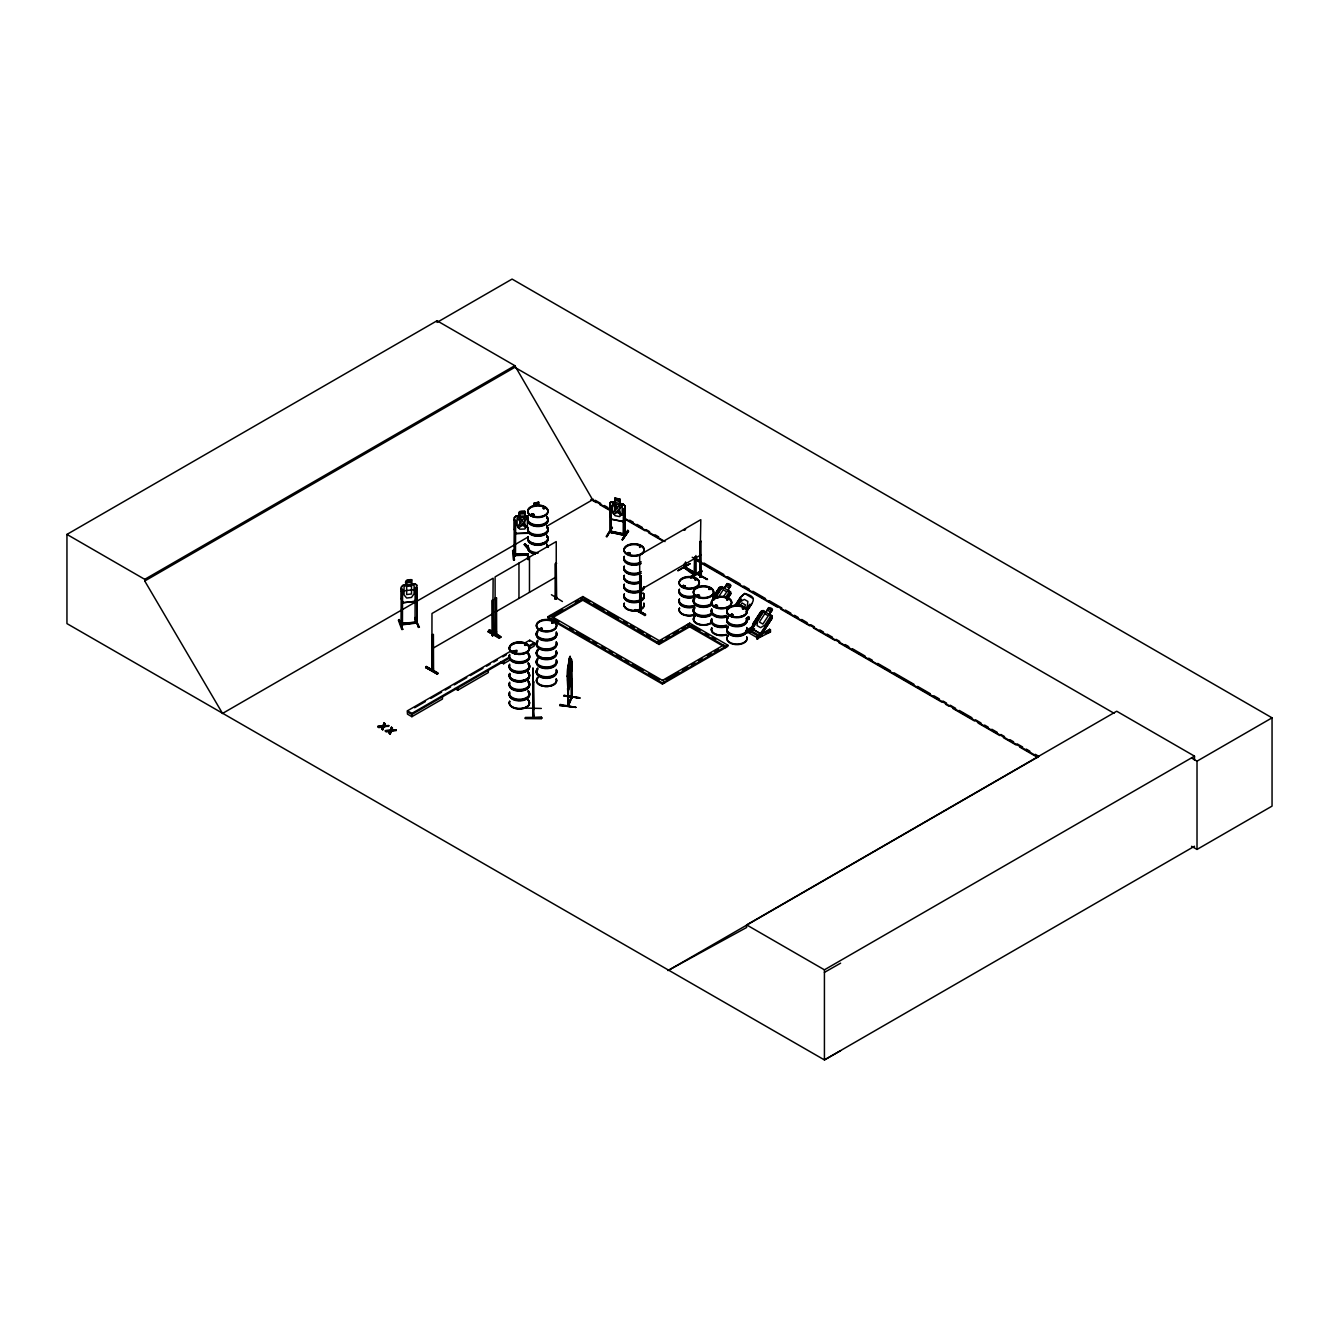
<?xml version="1.0" encoding="UTF-8"?>
<svg xmlns="http://www.w3.org/2000/svg" width="1339" height="1339" viewBox="0 0 1339 1339"><rect width="100%" height="100%" fill="white"/><g stroke="black" fill="none" stroke-linecap="round" stroke-linejoin="round"><path stroke-width="1.5" d="M532.855 682.271L533.173 695.075L533.207 691.677M533.207 678.538C533.173 673.082 532.989 689.618 533.14 681.518M541.341 708.448L525.122 708.063M532.939 688.614L532.989 686.673M571.05 697.937L572.205 697.334L571.519 661.918L571.134 698.155M571.686 696.933L572.104 695.929L571.134 696.866M567.82 691.426C573.828 669.4 571.987 681.116 567.954 691.677C567.786 682.271 565.025 664.747 571.452 659.491M559.903 705.67L560.12 704.431L575.87 707.377L559.92 705.536M575.82 707.41L560.07 705.201L575.837 707.26M568.874 677.835L568.071 684.965L569.108 678.17L569.761 680.731L570.129 679.409M570.514 677.501L568.79 685.267L567.585 679.794M543.483 506.594L541.709 505.556M685.3 562.313L685.417 568.623L684.262 566.665M695.309 574.398L694.355 573.895L694.456 557.225M684.664 563.568L684.664 567.719C686.572 570.782 700.565 575.937 694.523 572.657M695.895 572.874L694.305 572.54L695.46 574.515L695.493 557.827M567.803 674.103L567.368 676.68L568.573 672.161L567.987 674.22M568.221 674.823L568.841 676.814C571.669 671.86 570.899 640.427 568.221 666.722L568.272 706.306L568.657 704.113M568.79 672.228L568.188 675.174L568.406 673.952M532.972 708.482L532.955 707.444L533.625 708.281M533.792 717.168L533.089 718.039L532.955 708.733L533.843 718.055L533.742 715.762M530.947 514.829L531.834 514.009M531.55 514.846L533.541 515.281M533.441 514.996L533.357 515.13M532.771 514.929L532.771 513.858M543.416 507.749L544.454 508.669M544.32 508.151C541.96 508.435 545.91 507.832 544.036 507.598M512.686 652.126L513.557 650.754M514.527 652.16L514.293 650.687M525.758 645.398L525.005 644.444M525.976 644.779L525.106 645.247M539.6 629.163L541.542 628.209L542.278 629.799M540.889 629.631L540.337 629.012M552.237 621.882L553.241 622.886L551.701 622.886M551.902 622.819L552.823 621.932L552.471 622.953M627.64 553.375L630.1 553.057M629.414 553.928L628.979 552.538M639.624 546.563L640.544 546.496M639.473 546.513L640.26 546.764M683.392 586.833L684.363 585.863M683.593 586.499L684.982 585.896M685.283 585.963L684.564 586.733L685.401 586.097M685.451 586.331L682.84 586.783M695.326 579.921C695.878 578.666 693.351 580.39 695.962 579.536M695.058 579.586L694.941 579.402M696.046 579.938L695.309 579.067M697.385 594.817L696.799 596.156M697.117 596.156L699.51 596.156L697.87 594.65M708.9 589.361L709.469 588.557L709.904 589.612M709.051 588.742L709.469 589.311M714.574 606.098L715.461 605.261M715.662 606.6L715.093 605.496L716.532 605.128M716.633 606.6L717.219 605.496L716.147 605.178M717.671 606.333L717.101 605.345M730.642 615.187L730.558 615.455M731.312 615.187L732.701 614.568M742.476 608.191L743.346 607.839M743.764 608.609L742.342 608.006M437.803 673.015L426.204 666.521L437.82 672.998L437.2 674.103L425.668 667.441L437.753 673.601M437.2 674.069L425.702 667.408M488.768 630.887C524.788 650.386 466.424 615.153 500.317 637.498L488.768 630.887L500.334 637.414M644.946 615.455L635.054 609.814L645.415 615.153L637.197 610.366M645.498 614.484L637.197 609.881L645.515 614.467L644.896 615.572M532.872 708.934L533.625 709.737L532.955 673.517M533.843 717.888L533.742 681.836L533.207 682.689M751.815 603.722L746.191 612.157C751.346 603.086 759.949 597.479 744.618 593.462L740.45 597.127L734.977 605.73M760.284 633.581L764.536 629.966L772.235 617.965L771.917 615.622C764.335 613.932 778.829 609.044 768.619 607.605L765.757 612.274L763.163 610.567L760.92 611.471L753.171 623.388L751.53 628.543L760.368 633.648L751.631 628.393M414.99 601.211L416.898 596.809M415.107 601.345L402.855 602.751L415.123 601.378L416.847 596.709M527.901 548.789L524.218 544.588L525.022 543.651L528.704 547.818M524.921 543.734L528.604 547.902M382.703 729.839L383.875 726.24L388.762 725.604L383.875 726.977L382.703 729.839L381.782 728.583L382.736 726.324L377.933 726.357L378.803 727.596L382.736 727.06L384.042 722.893L384.963 724.165L384.042 726.374L388.762 726.341M390.151 734.14L391.323 730.542L396.193 729.906L391.323 731.278L390.151 734.14L389.231 732.868L390.168 730.625L385.381 730.659L386.251 731.897L390.168 731.362L391.49 727.194L392.411 728.449L391.473 730.659L396.193 730.642M384.042 722.893L382.887 726.458L377.933 727.094M391.49 727.194L390.335 730.743L385.381 731.395M381.782 729.32L382.736 727.06M384.042 726.374L384.963 723.428M389.231 733.605L390.168 731.362M391.323 731.278L392.411 727.713M569.058 659.658L569.811 657.867M569.058 661.115L569.811 659.324M568.104 670.002L568.154 705.218M572.071 662.002L571.167 662.755M563.953 696.062L579.921 697.786L564.154 695.51M571.569 697.134L567.719 706.239L567.987 665.667M567.903 704.096L568.355 705.017L571.686 697.301M572.104 697.217L568.305 706.222L568.657 670.086M609.797 514.645L611.354 519.281L623.137 521.674L624.744 517.54M623.137 521.674L624.911 517.607M678.588 570.33L690.02 563.702L678.019 570.648M690.003 563.736L677.969 570.715M399.089 619.589L402.671 629.397L401.8 629.514L398.386 620.258L399.206 619.522L402.671 629.397M399.089 620.074L402.57 629.23M512.636 550.747L513.573 560.137L514.36 559.434M513.64 560.037L513.54 550.011L512.636 550.781M416.831 621.681L415.425 621.915C415.508 625.731 413.768 619.756 416.714 621.38M414.956 622.886L416.714 622.652M695.493 574.431C691.627 575.686 681.919 564.372 684.664 567.719M685.819 567.1L684.631 566.347M694.824 572.238L694.523 573.946L694.857 556.991M606.165 536.571L609.463 531.232M433.418 668.646L431.844 668.948M432.028 668.864L432.263 670.554L433.551 669.868L433.401 634.586L431.978 634.954L433.401 634.586M493.539 633.933L491.982 634.335L493.656 633.816M492.601 634.552L492.467 635.874L492.099 600.24L493.137 599.638L493.539 635.322L493.254 633.598M556.639 598.7L556.237 563.033L555.216 563.635L555.099 599.018C559.484 597.73 552.94 597.646 556.756 597.211M701.335 576.724C698.138 574.883 702.59 575.837 699.845 575.636L700.079 577.327L701.335 576.724L700.816 541.123L699.795 541.726L700.079 577.327M609.948 505.757L611.337 506.042M614.986 498.292L619.672 499.246L619.672 503.598L622.183 505.556L622.183 513.657L619.672 516.62L614.986 515.666L612.475 511.682L612.475 503.581C618.501 502.878 610.785 500.167 609.797 502.995L609.864 532.671C609.446 527.599 612.793 535.098 610.969 531.55L609.797 531.298M619.84 499.146L614.869 498.024L614.986 502.644M609.965 503.079L611.538 501.824L623.137 504.05L624.911 505.941L624.911 535.617L610.149 532.219M624.911 505.941L623.087 504.134M623.556 516.67L623.472 535.433L623.556 508.519M606.801 536.638L612.392 527.215L607.002 536.772M609.63 531.282L611.337 531.232M624.928 508.803L623.371 508.837M611.505 531.265L624.911 534.328M623.204 534.361L624.978 533.91L625.095 535.315L609.864 532.169M623.472 533.642L623.388 535.349M625.095 534.027L611.505 531.633M622.3 539.148L627.773 530.361L622.3 539.885L628.543 531.198L622.518 539.835M622.3 539.885L628.476 531.114L627.723 530.328M719.361 587.47L712.716 597.679L719.361 587.47L721.671 586.633L724.232 588.122L727.06 583.603C736.584 584.407 723.345 590.482 730.441 591.687L730.743 594.031L727.412 599.152M715.947 596.96L721.336 588.675L724.181 588.273M717.821 598.048L723.227 589.763L726.742 591.788L723.495 596.759M724.265 588.34L727.077 583.821L730.676 585.913M727.78 590.365L730.592 585.863M725.37 597.847L728.617 592.876L727.696 590.298M726.759 599.654C729.705 601.479 724.6 596.123 730.659 593.964L730.441 591.687M735.128 605.764L740.651 597.294L744.702 593.713M737.973 605.195L740.132 601.864L744.333 599.403L747.832 601.429L747.396 606.065L745.237 609.396M739.848 606.282L742.007 602.952L745.522 604.977L743.53 608.843L743.128 607.772M753.254 623.455L761.004 611.538L763.163 610.567M765.841 612.341L768.72 607.889M772.385 609.781L769.339 614.367L770.176 616.861L764.77 625.162L760.585 627.64L757.071 625.614L757.506 620.961L762.912 612.659L765.724 612.057M713.151 599.085L720.583 587.687L721.57 588.323M713.419 599.32L716.616 594.432M713.854 599.504L721.303 588.089M714.139 599.721L717.319 594.834M726.592 597.88L730.491 593.395L727.579 598.516M727.295 598.282L730.491 593.395M736.383 605.479L740.634 598.951L741.622 599.587M737.086 605.881L741.337 599.37M746.626 609.161L749.823 604.257L750.811 604.91L746.543 611.421M746.275 611.187L750.811 604.91M749.388 631.238L762.159 611.672L763.146 612.325M749.673 631.472L758.175 618.434M750.108 631.64L762.862 612.09M750.376 631.874L758.895 618.836M759.648 634.92L771.331 616.994L772.335 617.63L760.636 635.556M759.916 635.138L763.113 630.251M765.239 627.003L768.435 622.099M760.351 635.322L772.335 617.63M567.903 705.385L568.79 705.419M531.834 515.247C537.575 511.665 530.411 519.348 531.399 514.193M512.787 651.105L513.64 652.545L515.448 651.306M513.557 651.708L514.444 650.787M514.879 651.959L514.996 651.206M515.398 652.126L514.594 650.687M526.127 645.113L524.955 645.398M539.65 628.928L540.688 628.242M542.01 629.464L542.01 628.443L542.429 629.43M629.414 553.476L628.008 554.095L628.476 552.538M639.674 546.362L639.607 547.433M696.749 595.336L697.904 594.734M709.168 589.344L709.904 588.725M715.193 605.345L715.043 606.734M714.256 607.22A10.26 5.925 0 0 1 716.382 606.282L715.377 605.496L715.311 606.383M716.984 606.383L717.219 605.78M571.402 697.318L571.569 695.845M571.837 698.054L571.1 658.738M401.081 624.61L416.546 622.685L416.546 621.396M402.554 623.539L402.436 624.844L402.587 589.478L401.047 589.344L402.587 589.478M402.554 624.811L402.637 623.154M415.073 623.204L415.123 587.553L416.546 587.369L416.831 622.97L416.898 585.143L415.023 583.737L411.475 584.306L411.475 579.971M406.621 580.557L406.654 585.009L402.905 585.227L401.282 587.068L400.997 624.978L416.529 623.07M416.714 585.227L414.99 583.988L403.022 585.461L401.449 587.101L401.449 598.684L403.022 602.684M519.599 511.665C533.993 512.419 514.176 507.749 519.783 516.151L515.967 516.034L514.276 517.641L514.025 555.585L514.31 553.861L528.403 554.195M514.477 517.791L516.051 516.168M492.685 635.74L493.137 578.197L431.978 613.496L431.861 670.32C435.008 670.705 432.212 666.069 432.614 670.488M495.145 632.259L494.978 633.715L496.669 633.263L496.518 597.964L495.095 598.349L496.518 597.964M555.283 598.834L556.237 598.349L556.237 541.575L495.095 576.891L495.145 633.548M493.472 635.289L492.501 635.774M496.468 633.38C493.857 634.703 498.141 629.715 494.978 633.715M556.589 597.378L556.589 598.667M639.674 610.316L641.214 610.015L639.724 610.35M699.795 576.891L700.816 519.666L639.674 554.982L639.724 611.638M641.096 576.055L639.674 576.423L641.096 576.055L641.096 611.505L640.042 612.057L639.674 610.45M760.284 633.38L764.335 629.799L772.067 617.948L771.766 615.739L763.113 610.751M514.159 555.267L528.369 554.781M515.599 554.279L528.369 553.861M515.599 555.568L515.783 553.911M641.096 611.505L640.812 609.781M533.207 515.247L533.976 514.678L533.006 513.908M544.136 507.983L543.383 508.736L544.22 508.552M628.041 552.689C625.263 554.949 631.757 554.497 630 552.957M627.958 552.923L629.28 553.626M542.094 628.577L540.621 629.28M552.17 621.966L552.036 623.07M553.174 622.719L552.371 622.869M514.996 651.842L513.674 652.327M682.522 585.879L683.593 585.277M697.468 594.867L698.155 596.407M697.318 595.437L698.64 595.236M698.841 596.123L698.155 594.918M699.427 595.972L697.201 595.872L698.155 594.717M709.168 588.507L708.699 589.428M717.419 606.366L715.126 606.55M727.06 599.822L728.265 599.42L727.345 599.32M732.282 615.421L732.282 614.183M684.329 530.244L685.451 529.441M406.654 585.009L404.06 586.767L404.06 594.884L406.654 598.031L411.508 597.445L414.119 593.646L414.119 585.545L411.508 584.407M492.384 635.858L492.501 600.475L493.522 599.872M555.852 599.169L555.618 563.87L556.639 563.267M425.651 667.525L426.287 666.42M487.831 631.523L499.849 637.916L488.317 631.338M488.768 630.92L489.404 629.799M562.43 601.496L551.434 594.734M431.978 670.253L432.999 669.651L432.999 634.351M433.401 669.885L432.38 670.488L432.38 635.171M556.656 598.617L555.216 598.935M700.749 575.134L700.197 577.26L700.197 541.96L701.218 541.358M639.674 611.739L641.096 611.371M695.376 573.192L707.544 579.402L695.46 572.473M519.783 516.151L517.122 517.691L517.122 525.792L519.783 529.173L524.737 529.022L527.399 525.457L527.399 517.339L524.737 515.984L524.721 511.531M840.624 1050.697L824.422 1059.919L66.95 623.606L66.95 534.412L437.033 320.757L514.829 365.664L592.625 499.765L610.735 510.209M66.95 534.412L144.746 579.335L514.829 365.664M223.412 712.934L222.525 713.436L144.746 580.992L514.829 367.321L1114.031 713.269M222.525 713.436L527.466 537.374M547.383 525.876L593.495 499.263M431.978 648.812L493.137 613.496M495.095 612.191L556.237 576.891M685.535 529.19L684.329 530.043M582.381 599.972L659.089 644.461L689.669 626.819L689.669 625.715L659.089 643.356L656.863 642.084L689.669 623.137L727.88 645.197L727.88 646.302L662.47 684.078L547.802 617.882L547.802 616.777L582.833 596.541L659.273 640.678M562.631 609.329L550.028 616.593L550.028 615.488L664.696 681.685L664.696 682.79M575.218 602.048L578.816 599.972M442.456 696.832L442.456 699.042L411.876 716.7L407.424 714.122L407.424 710.808L509.941 651.624M524.336 643.306L529.725 640.193L534.177 642.77L534.177 646.084L528.788 649.197M414.621 707.762L425.4 701.536M430.807 698.406L441.585 692.179M445.184 690.104L450.59 686.991M454.189 684.915L457.787 682.84M458.674 682.321L466.775 677.651M470.374 675.576L473.973 673.484M474.86 672.965L482.961 668.295M486.559 666.219L490.158 664.144M493.756 662.069L497.355 659.993M502.744 656.88L506.343 654.804M407.424 710.808L411.876 713.386L509.004 657.315M528.788 645.883L534.177 642.77M509.004 658.42L411.876 714.49L407.424 711.913M528.788 646.988L534.177 643.875M454.775 688.497L457.737 690.221L488.317 672.563L488.317 670.354M500.635 662.018L503.615 663.742L509.004 660.612M639.674 590.281L700.816 554.982M701.653 571.017L690.07 576.958L701.603 570.397L702.172 571.452L690.706 578.063M662.253 640.059L656.863 643.172L657.047 641.967L580.607 597.83L580.607 598.935M665.851 637.983L669.45 635.908M673.048 633.832L678.438 630.719M682.036 628.644L685.635 626.568M745.756 618.903L748.936 617.061L748.936 619.221L745.756 621.062M745.672 630.585L753.974 625.798M748.066 630.267L746.576 631.121L746.576 633.28L748.066 632.426L758.025 638.167L756.87 638.837L758.025 636.008L748.066 630.267L748.066 632.426M749.221 631.757L749.221 629.598L752.769 627.539M662.47 680.396L723.612 645.097L725.838 647.49M666.069 679.425L678.655 672.161M682.254 670.086L687.643 666.973M691.242 664.88L694.841 662.805M698.439 660.73L702.038 658.654M707.427 655.541L711.026 653.465M714.624 651.39L718.223 649.315M750.995 630.736L754.543 628.677M547.802 616.777L662.47 682.974L727.88 645.197M756.87 638.837L770.461 631.958L770.461 629.782L769.54 629.263L759.096 635.289L749.221 629.598M756.87 636.678L770.461 629.782M759.096 637.448L762.577 635.439M766.059 633.431L770.461 631.958M668.831 970.089L746.626 927.475L746.626 924.898L1116.709 711.227L1194.505 756.15L1194.505 760.234M667.96 970.591L1038.06 756.92L692.213 557.258M746.626 924.898L824.422 969.821L1194.505 756.15M1191.593 758.041L1197.016 761.171L1272.05 717.838L1272.05 806.111L1197.016 849.428L1191.576 846.298M1194.505 846.248L824.422 1059.919L824.422 969.821M824.422 972.382L840.624 963.159M533.759 716.7L533.006 715.963L533.91 715.963M495.597 632.644L496.635 631.924L494.978 632.426M627.623 552.873L629.698 553.526M628.041 553.141L628.979 553.626M541.659 629.665L541.709 628.175M542.195 629.615L539.751 629.23M513.356 651.29L515.013 651.691M514.527 651.708L514.527 650.754M698.925 595.721L697.602 595.822M715.461 605.713L716.633 605.63M743.346 608.04L742.693 608.693M732.634 615.455L730.341 615.287M719.445 587.603L721.637 586.817M496.116 633.046L496.116 597.746M495.564 633.883L495.497 598.566M700.28 575.971L700.95 575.067M640.527 611.17L640.695 575.837M640.142 611.973L640.075 576.657M533.792 506.276L533.792 503.38L538.629 502.092L538.629 504.987M534.043 503.581L538.479 502.292M401.181 623.288L415.073 622.284L401.064 623.74M543.935 508.535L543.132 508.385M683.626 585.361L683.191 586.281M684.614 586.917L683.158 586.917M743.346 608.927L742.459 608.927M731.312 614.25L730.759 615.304M732.148 615.421L731.044 615.421M528.403 555.116L514.193 555.585L515.733 555.601M384.042 725.638L388.762 725.604M391.473 729.922L396.193 729.906M377.933 726.357L382.887 725.721M385.381 730.659L390.335 730.006M415.241 587.871L416.546 587.369M418.622 626.702L415.04 617.513L418.504 627.388L419.375 627.204M406.453 580.44C420.647 579.904 401.181 577.561 406.453 584.792M401.282 591.168L416.898 589.277M514.31 553.861L514.31 555.149M695.477 573.008L707.009 579.586M532.805 515.297L531.734 515.13M716.432 606.567L715.428 606.684M731.596 614.015L733.002 614.651M524.721 515.883L528.353 515.716M516.067 516.268L528.286 515.866M515.498 555.635L515.649 520.235L514.159 519.95M516.051 533.407L528.269 532.989M528.403 533.24L515.933 533.658L514.293 529.39M532.855 668.128L532.855 709.72M532.972 674.371L533.508 673.517M533.123 675.542L532.989 678.555M533.207 680.145L532.989 677.517L533.14 717.972M532.771 682.589L533.742 681.836M532.805 687.861L532.955 682.589M525.373 717.436L541.592 717.353L525.373 718.173L541.609 718.507L525.39 718.658M532.52 514.059L532.805 514.076A10.093 5.825 0 0 0 530.729 514.946M624.777 535.667L624.744 505.958M727.696 599.069L726.575 599.554L727.462 599.805M541.174 628.259L542.278 628.527M525.591 644.645L524.587 645.398M514.042 650.888L515.398 651.206M513.088 651.842L514.042 652.16M567.552 688.38L567.786 691.644M571.502 659.34C574.749 666.922 563.401 702.724 571.502 670.99M568.807 659.391L568.807 663.742M563.97 695.309L579.72 698.288M563.987 695.862L579.737 698.037M572.071 697.318L571.134 697.234L568.69 704.381M623.137 504.05L619.84 503.481L619.89 499.045M623.07 521.407L611.471 519.164L610.032 514.561L610.032 502.979M611.555 527.767L612.392 527.951M727.596 599.136L727.161 599.253M698.406 594.734L699.51 595.252M715.896 606.651L714.741 606.165M635.473 609.58L645.515 615.204M489.254 630.535L500.937 637.113M426.137 667.157L437.82 673.735M1272.05 717.838L512.084 279.081L437.033 322.398L437.033 320.757M595.303 500.301L600.742 503.447M604.358 505.523L607.973 507.615M629.698 520.168L633.33 522.26M636.946 524.352L642.385 527.482M646.001 529.574L649.616 531.667M655.056 534.797L658.671 536.889M696.698 558.848L700.33 560.941M703.946 563.033L723.863 574.531M727.479 576.624L740.166 583.938M743.781 586.03L749.204 589.16M752.836 591.252L765.506 598.566M769.122 600.659L781.809 607.973M785.424 610.065L790.864 613.212M794.479 615.304L798.094 617.379M801.726 619.472L807.149 622.618M810.781 624.71L814.397 626.803M819.836 629.933L823.452 632.025M827.067 634.117L832.507 637.247M836.122 639.339L839.754 641.431M845.177 644.561L848.792 646.653M852.424 648.746L865.094 656.06M868.71 658.152L872.342 660.244M877.765 663.391L890.452 670.705M894.067 672.797L913.985 684.296M917.6 686.388L930.287 693.702M933.902 695.795L939.342 698.925M942.957 701.017L946.573 703.109M950.205 705.201L955.628 708.331M959.26 710.423L971.93 717.737M975.545 719.83L980.985 722.976M984.6 725.068L988.215 727.161M991.848 729.236L997.27 732.383M1000.903 734.475L1004.518 736.567M1009.957 739.697L1013.573 741.789M1017.188 743.881L1022.628 747.011M1026.243 749.104L1029.875 751.196M1035.298 754.326L1038.93 756.418M625.213 518.578L665.048 541.575M590.834 499.464L596.257 502.594M599.872 504.686L608.927 509.908M625.213 519.314L645.113 530.796M648.729 532.889L663.207 541.241M697.586 561.091L777.206 607.069M780.821 609.161L809.777 625.865M813.392 627.958L835.118 640.494M838.733 642.586L941.869 702.138M945.485 704.23L949.117 706.306M952.732 708.398L974.441 720.934M978.056 723.027L999.781 735.563M1003.396 737.655L1016.067 744.969M1019.682 747.062L1037.775 757.506M744.702 593.512L753.355 598.717M768.653 607.822L772.235 609.914M721.671 586.633L730.291 591.821M685.116 568.523L684.262 563.803M748.936 617.061L748.016 616.543L748.936 619.221M691.409 625.246L700.096 630.251M705.302 633.263L708.783 635.272M712.248 637.28L715.729 639.289M722.19 645.582L687.443 625.531L687.443 624.426L725.654 646.486L725.654 647.591M584.624 598.684L589.947 601.763M593.512 603.805L604.174 609.965M607.722 612.023L618.4 618.183M623.723 621.263L627.288 623.304M630.836 625.363L634.385 627.422M637.95 629.464L643.272 632.544M646.837 634.602L650.386 636.644M553.61 618.651L558.999 621.765M569.745 627.974L573.326 630.033M576.908 632.108L589.445 639.339M593.026 641.414L596.608 643.49M601.981 646.586L605.579 648.662M609.161 650.721L612.743 652.796M616.325 654.855L621.698 657.968M625.28 660.027L628.861 662.102M632.443 664.177L643.189 670.37M648.561 673.484L659.324 679.693M384.042 723.629L384.963 724.165M391.49 727.931L392.411 728.449M381.782 728.583L382.703 729.119M389.231 732.868L390.151 733.404M541.575 505.623L543.232 506.711M540.487 629.581L540.069 628.727M528.704 548.555L524.921 544.22L528.503 548.521M524.285 544.504L527.968 548.672M538.629 502.092L538.479 505.188M533.792 503.38L534.043 506.477M487.781 631.523L499.213 638.285M402.905 602.868L401.282 598.717M419.392 627.271L415.04 618.25L418.504 627.388M411.659 584.139L411.659 579.804M524.905 515.733L524.905 511.381M519.599 516.017L519.599 511.565M513.507 550.011L514.477 560.104M541.609 718.541L541.592 717.286M533.039 668.111L533.039 672.714M532.805 687.794L532.989 695.075M533.089 674.153L533.073 673.015L533.123 679.894M533.19 687.208L533.207 688.38L533.156 681.2M532.822 680.731L532.855 685.735M1197.016 761.171L1197.016 849.428M769.54 629.263L769.54 631.422M757.707 637.163L757.707 639.322M723.612 645.097L723.612 646.201M695.895 555.518L695.895 574.213M689.669 623.137L689.669 624.242M685.702 562.095L685.819 568.389M662.47 682.974L662.47 684.078M659.089 643.356L659.089 644.461M615.036 498.192L615.036 502.543M611.153 506.343L611.304 532.855M582.833 596.541L582.833 597.646M571.837 696.765L571.92 698.054M570.247 656.428L570.196 661.014M569.912 674.94L568.79 681.785L568.79 673.684M568.991 668.111L568.991 669.567M555.501 597.947L555.501 599.236M529.725 640.193L529.725 641.297M529.474 557.041L529.474 592.34M518.963 563.1L518.963 598.416M514.461 517.691L514.477 529.357M503.615 661.533L503.615 663.742M457.737 688.012L457.737 690.221M411.876 713.386L411.876 716.7M144.746 579.335L144.746 580.992M641.214 580.841A10.076 5.808 0 0 1 629.062 581.762A10.076 5.808 0 0 1 624.359 575.218M641.23 563.518A10.093 5.825 0 0 1 629.045 564.439A10.093 5.825 0 0 1 624.342 557.878M641.23 561.878A10.093 5.825 0 0 1 629.045 562.798A10.093 5.825 0 0 1 624.342 556.254M641.23 573.259A10.093 5.825 0 0 1 629.045 574.18A10.093 5.825 0 0 1 624.342 567.619M639.222 573.695A10.26 5.925 0 0 1 627.857 573.259A10.26 5.925 0 0 1 624.192 567.033M639.222 573.192A10.26 5.925 0 0 1 627.857 572.757A10.26 5.925 0 0 1 624.192 566.531M641.23 571.619A10.093 5.825 0 0 1 629.045 572.556A10.093 5.825 0 0 1 624.342 565.995M639.222 563.953A10.26 5.925 0 0 1 627.857 563.518A10.26 5.925 0 0 1 624.192 557.292M639.222 563.451A10.26 5.925 0 0 1 627.857 563.016A10.26 5.925 0 0 1 624.192 556.79M639.155 582.331A10.109 5.841 0 0 1 627.941 581.896A10.109 5.841 0 0 1 624.325 575.753A10.076 5.808 0 0 0 629.062 582.331A10.076 5.808 0 0 0 641.214 581.411M641.214 582.281A10.076 5.808 0 0 1 629.062 583.201A10.076 5.808 0 0 1 624.359 576.674M643.825 603.019A10.076 5.808 0 0 1 634.1 610.333A10.076 5.808 0 0 1 624.359 603.019M639.155 582.766A10.126 5.858 0 0 1 627.924 582.348A10.126 5.858 0 0 1 624.309 576.188M644.193 587.152A10.093 5.825 0 0 1 632.778 592.943A10.093 5.825 0 0 1 624.342 585.645M643.858 587.034A10.109 5.841 0 0 1 631.472 591.168A10.109 5.841 0 0 1 624.325 584.022M643.858 595.386A10.109 5.841 0 0 1 634.1 602.734A10.109 5.841 0 0 1 624.325 595.386M642.971 593.378A10.26 5.925 0 0 1 635.439 602.199A10.26 5.925 0 0 1 624.192 594.801M642.971 592.876A10.26 5.925 0 0 1 635.439 601.696A10.26 5.925 0 0 1 624.192 594.298M643.841 593.763A10.093 5.825 0 0 1 634.1 601.094A10.093 5.825 0 0 1 624.342 593.763M644.344 586.599A10.26 5.925 0 0 1 632.761 592.457A10.26 5.925 0 0 1 624.192 585.059M643.992 587.62A10.26 5.925 0 0 1 631.439 591.805A10.26 5.925 0 0 1 624.192 584.557M746.861 628.527A10.26 5.925 0 0 1 735.613 635.941A10.26 5.925 0 0 1 728.081 627.104M746.727 629.112A10.109 5.841 0 0 1 735.63 636.427A10.109 5.841 0 0 1 728.198 627.706M746.693 636.745A10.076 5.808 0 0 1 735.647 644.026A10.076 5.808 0 0 1 728.232 635.339M746.744 637.28A10.126 5.858 0 0 1 735.63 644.595A10.126 5.858 0 0 1 728.182 635.858M746.861 618.785A10.26 5.925 0 0 1 735.613 626.183A10.26 5.925 0 0 1 728.081 617.363M746.727 627.489A10.109 5.841 0 0 1 735.63 634.786A10.109 5.841 0 0 1 728.198 626.083M746.727 619.371A10.109 5.841 0 0 1 735.63 626.685A10.109 5.841 0 0 1 728.198 617.965M746.861 628.024A10.26 5.925 0 0 1 735.613 635.439A10.26 5.925 0 0 1 728.081 626.602M746.861 618.283A10.26 5.925 0 0 1 735.613 625.698A10.26 5.925 0 0 1 728.081 616.861M746.727 617.748A10.109 5.841 0 0 1 735.63 625.045A10.109 5.841 0 0 1 728.198 616.342M726.541 634.368A10.076 5.808 0 0 1 715.377 633.95A10.076 5.808 0 0 1 711.779 627.824M726.642 616.526A10.26 5.925 0 0 1 715.26 616.107A10.26 5.925 0 0 1 711.612 609.864M726.642 616.024A10.26 5.925 0 0 1 715.26 615.605A10.26 5.925 0 0 1 711.612 609.362M714.256 606.718A10.26 5.925 0 0 1 716.382 605.78M726.575 615.388A10.109 5.841 0 0 1 715.344 614.969A10.109 5.841 0 0 1 711.745 608.827M714.357 606.199A10.109 5.841 0 0 1 716.449 605.278M726.558 617.011A10.093 5.825 0 0 1 715.361 616.593A10.093 5.825 0 0 1 711.762 610.467M726.558 626.752A10.093 5.825 0 0 1 715.361 626.334A10.093 5.825 0 0 1 711.762 620.208M726.642 626.267A10.26 5.925 0 0 1 715.26 625.849A10.26 5.925 0 0 1 711.612 619.606M726.642 625.765A10.26 5.925 0 0 1 715.26 625.346A10.26 5.925 0 0 1 711.612 619.103M726.558 625.129A10.093 5.825 0 0 1 715.361 624.694A10.093 5.825 0 0 1 711.762 618.568M726.541 634.904A10.076 5.808 0 0 1 715.377 634.485A10.076 5.808 0 0 1 711.779 628.359M726.575 634.602A10.126 5.858 0 0 1 715.344 634.167A10.126 5.858 0 0 1 711.729 628.024M712.398 613.714A10.26 5.925 0 0 1 698.389 615.89A10.26 5.925 0 0 1 694.64 607.789M710.658 615.438A10.093 5.825 0 0 1 697.368 615.94A10.093 5.825 0 0 1 694.774 608.408M712.231 621.848A10.076 5.808 0 0 1 698.473 623.974A10.076 5.808 0 0 1 694.79 616.04M712.298 622.066A10.126 5.858 0 0 1 698.456 624.208A10.126 5.858 0 0 1 694.74 616.225M710.641 623.589A10.076 5.808 0 0 1 697.385 624.091A10.076 5.808 0 0 1 694.79 616.576M712.398 603.973A10.26 5.925 0 0 1 698.389 606.149A10.26 5.925 0 0 1 694.64 598.048M710.658 613.814A10.093 5.825 0 0 1 697.368 614.316A10.093 5.825 0 0 1 694.774 606.768M712.281 604.492A10.109 5.841 0 0 1 698.456 606.634A10.109 5.841 0 0 1 694.757 598.667M710.758 614.434A10.26 5.925 0 0 1 697.268 614.952A10.26 5.925 0 0 1 694.64 607.287M710.758 604.692A10.26 5.925 0 0 1 697.268 605.211A10.26 5.925 0 0 1 694.64 597.545M712.281 602.868A10.109 5.841 0 0 1 698.456 605.01A10.109 5.841 0 0 1 694.757 597.027M713.285 598.433A10.109 5.841 0 0 1 713.637 599.939M694.272 614.601A10.076 5.808 0 0 1 683.108 614.183A10.076 5.808 0 0 1 679.509 608.057M694.288 597.261A10.109 5.841 0 0 1 683.074 596.843A10.109 5.841 0 0 1 679.476 590.7M694.288 595.621A10.109 5.841 0 0 1 683.074 595.202A10.109 5.841 0 0 1 679.476 589.06M694.288 607.002A10.109 5.841 0 0 1 683.074 606.584A10.109 5.841 0 0 1 679.476 600.441M694.372 606.5A10.26 5.925 0 0 1 682.99 606.082A10.26 5.925 0 0 1 679.325 599.855M694.372 606.015A10.26 5.925 0 0 1 682.99 605.579A10.26 5.925 0 0 1 679.325 599.353M694.288 605.379A10.109 5.841 0 0 1 683.074 604.943A10.109 5.841 0 0 1 679.476 598.801M694.372 596.759A10.26 5.925 0 0 1 682.99 596.34A10.26 5.925 0 0 1 679.325 590.114M694.372 596.257A10.26 5.925 0 0 1 682.99 595.838A10.26 5.925 0 0 1 679.325 589.612M694.305 614.852A10.126 5.858 0 0 1 683.074 614.434A10.126 5.858 0 0 1 679.459 608.274M694.272 615.137A10.076 5.808 0 0 1 683.108 614.718A10.076 5.808 0 0 1 679.509 608.609M546.597 535.131A10.076 5.808 0 0 1 539.182 543.801A10.076 5.808 0 0 1 528.152 536.537M546.747 517.189A10.26 5.925 0 0 1 539.215 526.009A10.26 5.925 0 0 1 527.968 518.611M530.629 515.95A10.26 5.925 0 0 1 532.738 515.013M546.747 516.687A10.26 5.925 0 0 1 539.215 525.507A10.26 5.925 0 0 1 527.968 518.109M530.629 515.448A10.26 5.925 0 0 1 532.738 514.511M546.613 516.168A10.093 5.825 0 0 1 539.199 524.855A10.093 5.825 0 0 1 528.118 517.574M546.63 517.791A10.109 5.841 0 0 1 539.199 526.495A10.109 5.841 0 0 1 528.102 519.197M546.613 527.533A10.093 5.825 0 0 1 539.199 536.236A10.093 5.825 0 0 1 528.118 528.938M546.747 526.93A10.26 5.925 0 0 1 539.215 535.751A10.26 5.925 0 0 1 527.968 528.353M546.747 526.428A10.26 5.925 0 0 1 539.215 535.249A10.26 5.925 0 0 1 527.968 527.851M546.63 525.892A10.109 5.841 0 0 1 539.199 534.612A10.109 5.841 0 0 1 528.102 527.298M546.63 535.667A10.109 5.841 0 0 1 539.199 544.37A10.109 5.841 0 0 1 528.102 537.073M546.647 535.366A10.126 5.858 0 0 1 539.199 544.086A10.126 5.858 0 0 1 528.085 536.772M546.613 536.588A10.093 5.825 0 0 1 539.199 545.274A10.093 5.825 0 0 1 528.118 537.993M546.647 536.085A10.126 5.858 0 0 1 539.199 544.806A10.126 5.858 0 0 1 528.085 537.491M535.265 554.112A10.093 5.825 0 0 1 528.118 546.965M546.613 545.559A10.093 5.825 0 0 1 547.618 546.965M537.876 552.672A10.093 5.825 0 0 1 528.118 545.341M546.613 543.935A10.093 5.825 0 0 1 547.969 546.848M528.118 559.719A10.093 5.825 0 0 1 528.118 556.706M527.968 559.183A10.26 5.925 0 0 1 527.968 556.12M527.968 558.681A10.26 5.925 0 0 1 527.968 555.618M529.139 559.501A10.093 5.825 0 0 1 528.118 555.082M535.215 553.626A10.26 5.925 0 0 1 527.968 546.379M546.747 544.956A10.26 5.925 0 0 1 547.785 546.379M537.876 553.325A10.26 5.925 0 0 1 527.968 545.877M546.747 544.454A10.26 5.925 0 0 1 548.136 547.4M556.438 642.687A10.26 5.925 0 0 1 545.191 650.084A10.26 5.925 0 0 1 537.642 641.247M556.271 643.272A10.093 5.825 0 0 1 545.207 650.553A10.093 5.825 0 0 1 537.793 641.866M556.237 650.888A10.059 5.808 0 0 1 545.207 658.135A10.059 5.808 0 0 1 537.826 649.482M556.321 651.089A10.126 5.858 0 0 1 545.207 658.403A10.126 5.858 0 0 1 537.759 649.683M556.254 651.44A10.076 5.808 0 0 1 545.207 658.704A10.076 5.808 0 0 1 537.809 650.034M556.438 632.945A10.26 5.925 0 0 1 545.191 640.343A10.26 5.925 0 0 1 537.642 631.506M556.271 641.632A10.093 5.825 0 0 1 545.207 648.93A10.093 5.825 0 0 1 537.793 640.226M556.271 633.531A10.093 5.825 0 0 1 545.207 640.812A10.093 5.825 0 0 1 537.793 632.125M556.438 642.184A10.26 5.925 0 0 1 545.191 649.582A10.26 5.925 0 0 1 537.642 640.745M556.438 632.443A10.26 5.925 0 0 1 545.191 639.841A10.26 5.925 0 0 1 537.642 631.004M556.271 631.891A10.093 5.825 0 0 1 545.207 639.188A10.093 5.825 0 0 1 537.793 630.485M556.438 670.454A10.26 5.925 0 0 1 545.191 677.852A10.26 5.925 0 0 1 537.642 669.015M556.271 671.04A10.093 5.825 0 0 1 545.207 678.321A10.093 5.825 0 0 1 537.793 669.634M556.237 678.655A10.059 5.808 0 0 1 545.207 685.903A10.059 5.808 0 0 1 537.826 677.249M556.254 652.344A10.076 5.808 0 0 1 545.207 659.625A10.076 5.808 0 0 1 537.809 650.938M537.809 677.802A10.076 5.808 0 0 0 545.207 686.472A10.093 5.825 0 0 0 556.271 679.224A10.076 5.808 0 0 1 545.207 686.472A10.093 5.825 0 0 1 537.793 677.819M556.321 651.842A10.126 5.858 0 0 1 545.207 659.156A10.126 5.858 0 0 1 537.759 650.419M556.438 660.713A10.26 5.925 0 0 1 545.191 668.111A10.26 5.925 0 0 1 537.642 659.273M556.271 669.4A10.093 5.825 0 0 1 545.207 676.697A10.093 5.825 0 0 1 537.793 667.994M556.271 661.299A10.093 5.825 0 0 1 545.207 668.579A10.093 5.825 0 0 1 537.793 659.893M556.438 669.952A10.26 5.925 0 0 1 545.191 677.35A10.26 5.925 0 0 1 537.642 668.512M556.438 660.211A10.26 5.925 0 0 1 545.191 667.609A10.26 5.925 0 0 1 537.642 658.771M556.271 659.658A10.093 5.825 0 0 1 545.207 666.956A10.093 5.825 0 0 1 537.793 658.252M528.135 671.994A10.076 5.808 0 0 1 520.72 680.681A10.076 5.808 0 0 1 509.674 673.4M528.286 654.018A10.26 5.925 0 0 1 520.737 662.855A10.26 5.925 0 0 1 509.506 655.441M512.151 652.796A10.26 5.925 0 0 1 516.754 651.256M528.286 653.516A10.26 5.925 0 0 1 520.737 662.353A10.26 5.925 0 0 1 509.506 654.938M512.151 652.294A10.26 5.925 0 0 1 516.754 650.754M528.152 652.997A10.093 5.825 0 0 1 520.72 661.684A10.093 5.825 0 0 1 509.657 654.403M512.268 651.792A10.093 5.825 0 0 1 516.787 650.285M528.152 654.637A10.093 5.825 0 0 1 520.72 663.324A10.093 5.825 0 0 1 509.657 656.026M514.36 652.495A10.093 5.825 0 0 1 516.787 651.909M528.152 664.378A10.093 5.825 0 0 1 520.72 673.065A10.093 5.825 0 0 1 509.657 665.784M528.286 663.759A10.26 5.925 0 0 1 520.737 672.596A10.26 5.925 0 0 1 509.506 665.182M528.286 663.257A10.26 5.925 0 0 1 520.737 672.094A10.26 5.925 0 0 1 509.506 664.68M528.169 662.738A10.109 5.841 0 0 1 520.72 671.442A10.109 5.841 0 0 1 509.64 664.144M528.135 672.546A10.076 5.808 0 0 1 520.72 681.216A10.076 5.808 0 0 1 509.674 673.935M528.185 672.178A10.126 5.858 0 0 1 520.72 680.898A10.126 5.858 0 0 1 509.623 673.584M528.118 673.433A10.059 5.808 0 0 1 520.72 682.087A10.059 5.808 0 0 1 509.69 674.839M528.152 699.745A10.093 5.825 0 0 1 520.72 708.431A10.093 5.825 0 0 1 509.657 701.151M528.185 672.914A10.126 5.858 0 0 1 520.72 681.635A10.126 5.858 0 0 1 509.623 674.32M528.152 682.388A10.093 5.825 0 0 1 520.72 691.091A10.093 5.825 0 0 1 509.657 683.794M528.152 680.764A10.093 5.825 0 0 1 520.72 689.451A10.093 5.825 0 0 1 509.657 682.17M528.152 692.146A10.093 5.825 0 0 1 520.72 700.833A10.093 5.825 0 0 1 509.657 693.552M528.286 691.527A10.26 5.925 0 0 1 520.737 700.364A10.26 5.925 0 0 1 509.506 692.949M528.286 691.024A10.26 5.925 0 0 1 520.737 699.862A10.26 5.925 0 0 1 509.506 692.447M528.152 690.506A10.093 5.825 0 0 1 520.72 699.192A10.093 5.825 0 0 1 509.657 691.912M528.286 681.785A10.26 5.925 0 0 1 520.737 690.623A10.26 5.925 0 0 1 509.506 683.208M528.286 681.283A10.26 5.925 0 0 1 520.737 690.121A10.26 5.925 0 0 1 509.506 682.706M528.185 700.28A10.126 5.858 0 0 1 520.72 709.017A10.126 5.858 0 0 1 509.623 701.703M528.185 699.962A10.126 5.858 0 0 1 520.72 708.682A10.126 5.858 0 0 1 509.623 701.368M568.606 666.353L568.573 676.58L569.661 669.785C571.586 681.283 570.665 647.323 569.694 667.793L569.025 665.433L568.606 666.353M526.897 527.181L525.189 527.382L522.26 523.281C520.352 529.708 513.624 529.123 521.139 522.361C514.076 516.503 520.185 515.314 522.177 521.34C524.085 515.247 530.612 515.85 523.331 522.327L526.897 527.181M621.798 515.297L620.191 515.097L617.43 510.343C615.455 516.486 609.396 514.042 616.358 509.171C609.63 501.589 615.555 502.025 617.346 508.385C619.321 502.577 625.179 504.97 618.434 509.623L621.798 515.297M570.029 662.437L568.841 665.232L568.841 673.333L570.029 670.554L570.029 662.437M727.228 584.925L726.257 586.415L728.516 587.721L729.487 586.231L727.228 584.925M764.787 613.747L759.38 622.049L762.895 624.074L768.301 615.773L764.787 613.747M768.787 608.927L767.833 610.417L770.092 611.705L771.046 610.233L768.787 608.927M699.845 576.925L701.218 576.657L699.795 577.025M514.209 553.928L515.733 554.313L514.327 553.911M582.833 599.119L552.271 616.777L552.271 617.882L582.833 600.223L582.833 599.119M685.819 567.468L694.74 572.623L685.819 567.468M537.675 503.246L534.83 504.067L534.83 505.523L537.675 504.686L537.675 503.246M410.655 580.892L407.525 581.277L407.525 582.733L410.655 582.348L410.655 580.892M411.508 585.863L406.654 586.449L406.654 594.566L411.508 593.964L411.508 585.863M523.85 512.402L520.67 512.502L520.67 513.942L523.85 513.841L523.85 512.402M524.737 517.44L519.783 517.59L519.783 525.708L524.737 525.541L524.737 517.44M541.592 717.905L525.373 718.139L541.592 717.905M618.836 499.798L615.823 499.196L615.823 500.635L618.836 501.255L618.836 499.798M619.672 505.037L614.986 504.083L614.986 512.201L619.672 513.155L619.672 505.037M629.045 554.631A10.093 5.825 0 0 0 644.193 549.576A10.093 5.825 0 0 0 629.045 544.538A10.093 5.825 0 0 0 629.045 554.631M629.062 555.451A10.059 5.808 0 0 0 644.143 550.429A10.059 5.808 0 0 0 629.062 545.391A10.059 5.808 0 0 0 629.062 555.451M626.92 554.078A10.126 5.858 0 0 0 643.875 551.45A10.126 5.858 0 0 0 631.472 544.287A10.126 5.858 0 0 0 626.92 554.078M634.1 610.869A10.109 5.841 0 0 0 643.858 603.521A10.109 5.841 0 0 1 634.1 610.919A10.109 5.841 0 0 1 624.325 603.571A10.109 5.841 0 0 0 634.1 610.869M731.897 616.124A10.109 5.841 0 0 0 747.078 611.069A10.109 5.841 0 0 0 731.897 606.015A10.109 5.841 0 0 0 731.897 616.124A10.109 5.841 0 0 0 747.078 611.12A10.109 5.841 0 0 0 731.897 606.065A10.109 5.841 0 0 0 731.897 616.174M731.914 616.944A10.076 5.808 0 0 0 747.028 611.906A10.076 5.808 0 0 0 731.914 606.868A10.076 5.808 0 0 0 731.914 616.944M731.897 616.492A10.126 5.858 0 0 0 747.095 611.438A10.126 5.858 0 0 0 731.897 606.366A10.126 5.858 0 0 0 731.897 616.492M716.449 607.253A10.126 5.858 0 0 0 731.646 602.199A10.126 5.858 0 0 0 716.449 597.127A10.126 5.858 0 0 0 716.449 607.253M716.465 608.057A10.076 5.808 0 0 0 731.579 603.019A10.076 5.808 0 0 0 716.465 597.981A10.076 5.808 0 0 0 716.465 608.057M716.449 607.588A10.126 5.858 0 0 0 731.646 602.517A10.126 5.858 0 0 0 716.449 597.445A10.126 5.858 0 0 0 716.449 607.588M698.456 596.826A10.109 5.841 0 0 0 713.637 591.771A10.109 5.841 0 0 0 698.456 586.7A10.109 5.841 0 0 0 698.456 596.826M698.473 597.663A10.093 5.825 0 0 0 713.603 592.608A10.093 5.825 0 0 0 698.473 587.553A10.093 5.825 0 0 0 698.473 597.663M698.456 597.194A10.126 5.858 0 0 0 713.654 592.123A10.126 5.858 0 0 0 698.456 587.051A10.126 5.858 0 0 0 698.456 597.194M684.179 587.453A10.109 5.841 0 0 0 699.36 582.398A10.109 5.841 0 0 0 684.179 577.327A10.109 5.841 0 0 0 684.179 587.453M684.196 588.29A10.076 5.808 0 0 0 699.309 583.252A10.076 5.808 0 0 0 684.196 578.214A10.076 5.808 0 0 0 684.196 588.29M684.179 587.821A10.126 5.858 0 0 0 699.376 582.75A10.126 5.858 0 0 0 684.179 577.678A10.126 5.858 0 0 0 684.179 587.821M532.822 515.95A10.109 5.841 0 0 0 547.986 510.895A10.109 5.841 0 0 0 532.822 505.841A10.109 5.841 0 0 0 532.822 515.95M532.822 516.787A10.093 5.825 0 0 0 547.969 511.732A10.093 5.825 0 0 0 532.822 506.694A10.093 5.825 0 0 0 532.822 516.787M530.713 515.348A10.126 5.858 0 0 0 547.668 512.737A10.126 5.858 0 0 0 535.249 505.573A10.126 5.858 0 0 0 530.713 515.348M539.399 629.363A10.076 5.808 0 0 0 556.254 626.752A10.076 5.808 0 0 0 543.919 619.622A10.076 5.808 0 0 0 539.399 629.363M539.399 630.2A10.076 5.808 0 0 0 556.254 627.589A10.076 5.808 0 0 0 543.919 620.459A10.076 5.808 0 0 0 539.399 630.2M539.366 629.715A10.126 5.858 0 0 0 556.321 627.104A10.126 5.858 0 0 0 543.902 619.94A10.126 5.858 0 0 0 539.366 629.715M514.36 652.779A10.093 5.825 0 0 0 529.491 647.725A10.093 5.825 0 0 0 514.36 642.687A10.093 5.825 0 0 0 514.36 652.779M514.377 653.599A10.059 5.808 0 0 0 529.457 648.578A10.059 5.808 0 0 0 514.377 643.54A10.059 5.808 0 0 0 514.377 653.599M512.285 652.696A10.076 5.808 0 0 0 529.139 650.101A10.076 5.808 0 0 0 516.804 642.971A10.076 5.808 0 0 0 512.285 652.696M512.234 652.227A10.126 5.858 0 0 0 529.19 649.599A10.126 5.858 0 0 0 516.787 642.435A10.126 5.858 0 0 0 512.234 652.227"/></g></svg>
